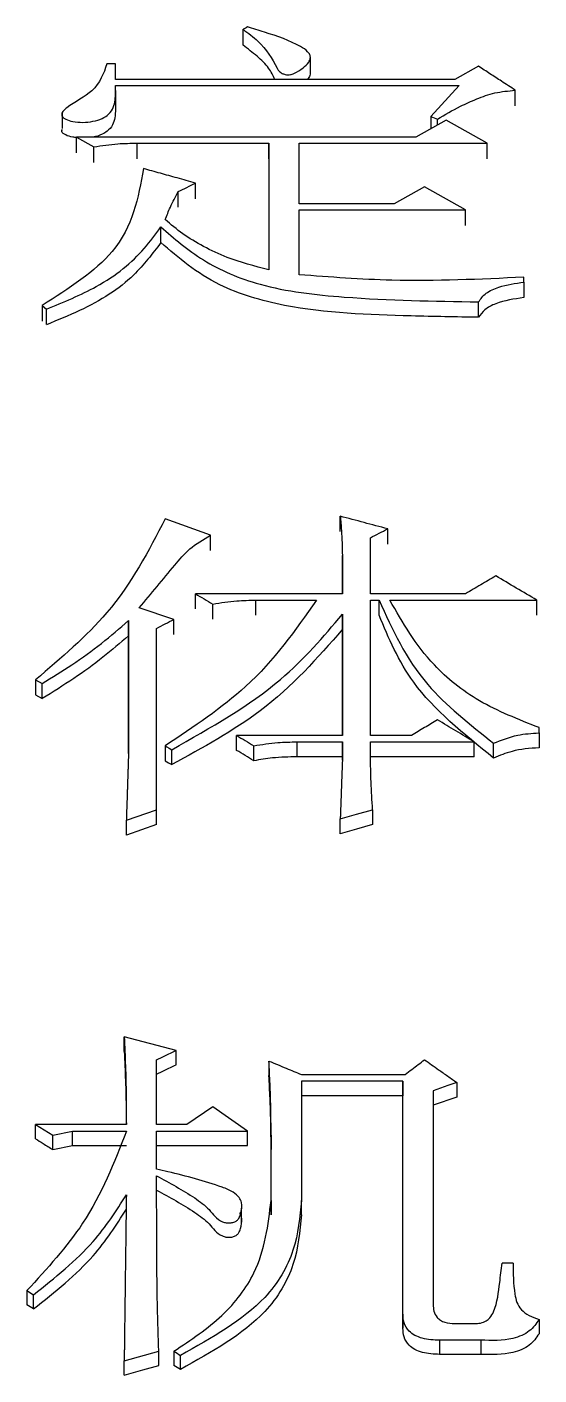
# Model space of a CAD drawing. Header units: millimetres. Extents: x 1890 to 4327, y 775 to 2498.
# Drawn here: x 2449.8 to 2452.36, y 2265.96 to 2272.71 of the extents above; entities that cross this region are included whole.
import ezdxf

# ---------------------------------------------------------------- set-up
doc = ezdxf.new("R2010")
doc.units = ezdxf.units.MM

msp = doc.modelspace()

# ---------------------------------------------------------------- linework, layer by layer
at = {"color": 7, "linetype": 'Continuous', "lineweight": 25}
for p, q in [((2450.2415, 2272.5229), (2450.1982, 2272.5229)), ((2450.2415, 2272.445), (2450.2415, 2272.5229)), ((2451.2169, 2272.479), (2451.2169, 2272.5582)), ((2452.0588, 2272.5109), (2451.9398, 2272.445)), ((2451.9398, 2272.445), (2450.2415, 2272.445)), ((2450.2415, 2272.415), (2451.9615, 2272.415)), ((2450.2427, 2272.31), (2450.2427, 2272.3889)), ((2451.9615, 2272.415), (2451.8208, 2272.2587)), ((2452.2427, 2272.3124), (2452.2427, 2272.391)), ((2449.9738, 2272.2775), (2449.9738, 2272.1986)), ((2451.8966, 2272.2406), (2451.7451, 2272.1561)), ((2451.8208, 2272.2587), (2451.8533, 2272.2466)), ((2451.8208, 2272.2587), (2451.8208, 2272.1983)), ((2451.8533, 2272.2164), (2451.8533, 2272.2466)), ((2452.1021, 2272.1258), (2451.8966, 2272.2406)), ((2450.0468, 2272.1561), (2450.1333, 2272.1077)), ((2451.7451, 2272.1561), (2450.0468, 2272.1561)), ((2450.0468, 2272.0779), (2450.0468, 2272.1561)), ((2450.1333, 2272.0295), (2450.1333, 2272.1077)), ((2450.3497, 2272.1259), (2451.0095, 2272.1259)), ((2450.3497, 2272.0472), (2450.3497, 2272.1259)), ((2451.0095, 2272.1259), (2451.0095, 2271.4916)), ((2451.0095, 2272.0477), (2451.0095, 2272.1259)), ((2451.161, 2272.1259), (2452.1021, 2272.1258)), ((2451.161, 2271.8222), (2451.161, 2272.1259)), ((2452.1021, 2272.0476), (2452.1021, 2272.1258)), ((2450.6417, 2271.8478), (2450.6417, 2271.9258)), ((2451.7884, 2271.9075), (2451.6369, 2271.8222)), ((2451.9939, 2271.7917), (2451.7884, 2271.9075)), ((2450.5552, 2271.8053), (2450.5552, 2271.8832)), ((2451.6369, 2271.8222), (2451.161, 2271.8222)), ((2451.161, 2271.7918), (2451.9939, 2271.7917)), ((2451.161, 2271.467), (2451.161, 2271.7918)), ((2451.9939, 2271.7139), (2451.9939, 2271.7917)), ((2450.4687, 2271.6282), (2450.4687, 2271.7063)), ((2452.286, 2271.4301), (2452.286, 2271.4547)), ((2452.286, 2271.4301), (2452.286, 2271.3523)), ((2449.8737, 2271.3129), (2449.8737, 2271.2353)), ((2449.8737, 2271.3129), (2449.8954, 2271.2944)), ((2449.8954, 2271.2171), (2449.8954, 2271.2944)), ((2452.0588, 2271.2541), (2452.0588, 2271.3314)), ((2450.7174, 2270.1626), (2450.4904, 2270.2451)), ((2451.3665, 2270.1817), (2451.3665, 2270.2578)), ((2450.7174, 2270.0867), (2450.7174, 2270.1626)), ((2451.518, 2269.8694), (2451.518, 2270.1499)), ((2451.6045, 2270.1183), (2451.6045, 2270.1944)), ((2451.3773, 2270.0609), (2451.3773, 2269.8694)), ((2451.3773, 2269.985), (2451.3773, 2270.0609)), ((2451.3773, 2269.8694), (2451.3773, 2269.9849)), ((2451.3773, 2269.8694), (2450.6418, 2269.8694)), ((2450.7283, 2269.7426), (2450.7283, 2269.8182)), ((2450.9446, 2269.8374), (2451.2474, 2269.8374)), ((2450.9446, 2269.7618), (2450.9446, 2269.8374)), ((2451.9939, 2269.8694), (2451.518, 2269.8694)), ((2451.518, 2269.8374), (2451.5613, 2269.8374)), ((2451.518, 2269.1601), (2451.518, 2269.8374)), ((2451.5613, 2269.7618), (2451.5613, 2269.8374)), ((2451.6153, 2269.8374), (2452.3509, 2269.8374)), ((2452.3509, 2269.7618), (2452.3509, 2269.8374)), ((2450.5336, 2269.7413), (2450.3605, 2269.799)), ((2450.5336, 2269.6658), (2450.5336, 2269.7413)), ((2451.3773, 2269.6914), (2451.3773, 2269.767)), ((2451.3773, 2269.7669), (2451.3773, 2269.1601)), ((2450.3064, 2269.7349), (2450.3064, 2269.069)), ((2450.3064, 2269.6594), (2450.3064, 2269.7349)), ((2450.4471, 2268.7881), (2450.4471, 2269.6963)), ((2451.3773, 2269.1601), (2451.3773, 2269.6914)), ((2450.3064, 2269.069), (2450.3064, 2269.6593)), ((2449.8412, 2269.4388), (2449.8737, 2269.4193)), ((2449.8412, 2269.4388), (2449.8412, 2269.3636)), ((2449.8737, 2269.3442), (2449.8737, 2269.4193)), ((2449.8413, 2269.3636), (2449.8737, 2269.3442)), ((2451.3773, 2269.1601), (2450.8473, 2269.1601)), ((2450.8473, 2269.0853), (2450.8473, 2269.1601)), ((2451.7235, 2269.1601), (2451.518, 2269.1601)), ((2452.3617, 2269.1731), (2452.3617, 2269.199)), ((2452.3617, 2269.1731), (2452.3617, 2269.0983)), ((2450.4902, 2269.1081), (2450.4902, 2269.0334)), ((2450.5227, 2269.0139), (2450.5227, 2269.0886)), ((2450.9338, 2269.0333), (2450.9338, 2269.1081)), ((2451.1502, 2269.1276), (2451.3773, 2269.1276)), ((2451.1502, 2269.0528), (2451.1502, 2269.1276)), ((2451.3773, 2269.1276), (2451.3773, 2269.0364)), ((2451.3773, 2269.0528), (2451.3773, 2269.1276)), ((2451.518, 2269.1276), (2452.0372, 2269.1276)), ((2451.518, 2269.056), (2451.518, 2269.1276)), ((2452.0372, 2269.0528), (2452.0372, 2269.1276)), ((2452.1345, 2269.0463), (2452.1345, 2269.1211)), ((2451.3773, 2269.0528), (2451.1502, 2269.0528)), ((2451.3773, 2269.0364), (2451.3773, 2269.0528)), ((2452.0372, 2269.0528), (2451.518, 2269.0528)), ((2450.2956, 2268.7357), (2450.4471, 2268.7881)), ((2450.2956, 2268.6614), (2450.2956, 2268.7357)), ((2450.4471, 2268.7138), (2450.4471, 2268.7881)), ((2451.3665, 2268.668), (2451.3665, 2268.7422)), ((2451.5288, 2268.7881), (2451.5288, 2268.7138)), ((2450.4471, 2268.7138), (2450.2956, 2268.6614)), ((2450.5444, 2267.5831), (2450.2848, 2267.6502)), ((2450.2848, 2267.5774), (2450.2848, 2267.6502)), ((2450.5444, 2267.5103), (2450.5444, 2267.5831)), ((2450.4471, 2267.2122), (2450.4471, 2267.536)), ((2451.0096, 2267.5293), (2451.0096, 2267.4566)), ((2451.1718, 2267.462), (2451.6911, 2267.462)), ((2451.1718, 2267.4283), (2451.1718, 2266.8317)), ((2451.6802, 2267.4283), (2451.1718, 2267.4283)), ((2451.6803, 2266.2627), (2451.6802, 2267.4283)), ((2451.6802, 2267.4283), (2451.6802, 2267.3557)), ((2451.8317, 2267.3811), (2451.8317, 2266.3109)), ((2451.9507, 2267.4215), (2451.9507, 2267.349)), ((2451.6802, 2267.3557), (2451.1718, 2267.3557)), ((2451.6803, 2266.1916), (2451.6802, 2267.3557)), ((2451.9507, 2267.349), (2451.8317, 2267.3086)), ((2450.7283, 2267.3001), (2450.5985, 2267.2122)), ((2450.9014, 2267.1783), (2450.7283, 2267.3001)), ((2449.8413, 2267.2122), (2449.9278, 2267.158)), ((2450.2956, 2267.2122), (2449.8413, 2267.2122)), ((2449.8413, 2267.1399), (2449.8413, 2267.2122)), ((2449.9278, 2267.158), (2450.0252, 2267.1783)), ((2450.0252, 2267.1783), (2450.2956, 2267.1783)), ((2450.0252, 2267.1061), (2450.0252, 2267.1783)), ((2450.5985, 2267.2122), (2450.4471, 2267.2122)), ((2450.4471, 2267.1783), (2450.9014, 2267.1783)), ((2450.4471, 2266.9883), (2450.4471, 2267.1783)), ((2450.9014, 2267.1061), (2450.9014, 2267.1783)), ((2449.9278, 2267.0858), (2449.9278, 2267.158)), ((2451.0204, 2266.8317), (2451.0204, 2267.158)), ((2451.0204, 2267.158), (2451.0204, 2267.0858)), ((2449.9278, 2267.0858), (2450.0252, 2267.1061)), ((2450.0252, 2267.1061), (2450.2956, 2267.1061)), ((2450.4471, 2267.1061), (2450.9014, 2267.1061)), ((2451.0204, 2266.7599), (2451.0204, 2267.0858)), ((2450.8721, 2266.7204), (2450.8721, 2266.7929)), ((2451.0204, 2266.8317), (2451.0204, 2266.7599)), ((2451.1718, 2266.7599), (2451.1718, 2266.8317)), ((2452.2319, 2266.5171), (2452.1778, 2266.5171)), ((2449.7981, 2266.3797), (2449.8305, 2266.3591)), ((2449.7981, 2266.3797), (2449.7981, 2266.3085)), ((2449.8305, 2266.288), (2449.7981, 2266.3085)), ((2449.8305, 2266.288), (2449.8305, 2266.3591)), ((2451.6803, 2266.2627), (2451.6803, 2266.1916)), ((2452.3618, 2266.2351), (2452.3618, 2266.1641)), ((2451.9399, 2266.2144), (2452.0372, 2266.2144)), ((2452.0697, 2266.1315), (2451.8641, 2266.1315)), ((2451.8641, 2266.1315), (2451.8641, 2266.0607)), ((2452.0697, 2266.1315), (2452.0697, 2266.0607)), ((2450.2848, 2266.0278), (2450.4579, 2266.0763)), ((2450.2848, 2265.9571), (2450.2848, 2266.0278)), ((2450.4579, 2266.0055), (2450.4579, 2266.0763)), ((2450.5661, 2265.9848), (2450.5661, 2266.0555)), ((2452.0697, 2266.0607), (2451.8641, 2266.0607)), ((2450.5661, 2265.9848), (2450.5336, 2266.0055))]:
    msp.add_line(p, q, dxfattribs=at)
at = {"color": 7, "linetype": 'Continuous', "lineweight": 25, "flags": 128}
for points in [[(2450.9014, 2272.7079), (2450.8949, 2272.7043), (2450.8884, 2272.7007), (2450.8798, 2272.696)], [(2450.8798, 2272.6166), (2450.8798, 2272.6444), (2450.8798, 2272.6702), (2450.8798, 2272.696)], [(2450.6418, 2269.7937), (2450.6418, 2269.8126), (2450.6418, 2269.8315), (2450.6418, 2269.8694)], [(2450.4903, 2269.1081), (2450.4985, 2269.1032), (2450.5106, 2269.0959), (2450.5227, 2269.0886)], [(2450.4903, 2269.0334), (2450.4985, 2269.0285), (2450.5067, 2269.0235), (2450.5227, 2269.0139)], [(2451.3665, 2268.7422), (2451.4477, 2268.7652), (2451.5288, 2268.7881)], [(2451.5288, 2268.7138), (2451.4477, 2268.6909), (2451.3665, 2268.668)], [(2451.9507, 2267.4215), (2451.9058, 2267.4063), (2451.8688, 2267.3937), (2451.8317, 2267.3811)], [(2450.5336, 2266.0763), (2450.5417, 2266.0711), (2450.5498, 2266.0659), (2450.558, 2266.0607), (2450.5661, 2266.0555)], [(2450.5336, 2266.0763), (2450.5336, 2266.0453), (2450.5336, 2266.0254), (2450.5336, 2266.0055)], [(2450.2848, 2265.9571), (2450.3313, 2265.9701), (2450.3778, 2265.9831), (2450.4579, 2266.0055)]]:
    msp.add_lwpolyline(points, dxfattribs=at)
at = {"color": 7, "linetype": 'Continuous', "lineweight": 25}
for points, knots in [([(2450.8798, 2272.696), (2450.9057, 2272.6768), (2450.9827, 2272.6196), (2451.0295, 2272.5446), (2451.0577, 2272.487), (2451.0732, 2272.4761), (2451.0893, 2272.4699), (2451.1039, 2272.4678), (2451.1192, 2272.4692), (2451.1477, 2272.4793), (2451.1791, 2272.5006), (2451.2083, 2272.5269), (2451.218, 2272.5504), (2451.216, 2272.569), (2451.2002, 2272.5896), (2451.1309, 2272.6341), (2451.023, 2272.6711), (2450.93, 2272.6992), (2450.9014, 2272.7079)], [0, 0, 0, 0, 0.115812, 0.344661, 0.368828, 0.393191, 0.409898, 0.422378, 0.434924, 0.453159, 0.514674, 0.56658, 0.599651, 0.625811, 0.651928, 0.703899, 0.908913, 1, 1, 1, 1]), ([(2451.0388, 2272.445), (2451.03, 2272.4642), (2451.0108, 2272.5057), (2450.9511, 2272.562), (2450.9037, 2272.5983), (2450.8798, 2272.6166)], [0, 0, 0, 0, 0.29834, 0.645894, 1, 1, 1, 1]), ([(2450.1982, 2272.5229), (2450.1818, 2272.475), (2450.152, 2272.3885), (2450.0274, 2272.3281), (2449.976, 2272.2856), (2449.969, 2272.2666), (2449.9787, 2272.2532), (2449.997, 2272.2425), (2450.0301, 2272.2325), (2450.0779, 2272.2287), (2450.1287, 2272.234), (2450.1755, 2272.247), (2450.2255, 2272.2814), (2450.243, 2272.3422), (2450.242, 2272.3908), (2450.2415, 2272.415)], [0, 0, 0, 0, 0.230315, 0.416653, 0.453363, 0.487574, 0.504133, 0.522235, 0.561764, 0.612067, 0.663426, 0.714082, 0.762172, 0.881162, 1, 1, 1, 1]), ([(2452.2427, 2272.391), (2452.2197, 2272.406), (2452.1775, 2272.4336), (2452.1162, 2272.4735), (2452.0779, 2272.4984), (2452.0588, 2272.5109)], [0, 0, 0, 0, 0.375947, 0.687973, 1, 1, 1, 1]), ([(2451.216, 2272.4785), (2451.216, 2272.4738), (2451.216, 2272.462), (2451.2072, 2272.4514), (2451.2019, 2272.445)], [0, 0, 0, 0, 0.4024665, 1, 1, 1, 1]), ([(2451.8533, 2272.2466), (2451.8908, 2272.2686), (2451.9529, 2272.305), (2452.0496, 2272.3484), (2452.1392, 2272.3814), (2452.208, 2272.3877), (2452.2427, 2272.391)], [0, 0, 0, 0, 0.334836, 0.553745, 0.775373, 1, 1, 1, 1]), ([(2450.2406, 2272.3095), (2450.2408, 2272.294), (2450.2411, 2272.2543), (2450.2255, 2272.2022), (2450.1754, 2272.1687), (2450.1436, 2272.1579), (2450.1252, 2272.1562), (2450.1236, 2272.1561)], [0, 0, 0, 0, 0.25392, 0.65271, 0.81396, 0.983894, 1, 1, 1, 1]), ([(2450.0468, 2272.1542), (2450.0402, 2272.1545), (2450.0205, 2272.1557), (2449.9968, 2272.1638), (2449.979, 2272.1743), (2449.9705, 2272.1845), (2449.9737, 2272.1914), (2449.9752, 2272.1949)], [0, 0, 0, 0, 0.176499, 0.533205, 0.696493, 0.845795, 1, 1, 1, 1]), ([(2450.1333, 2272.1077), (2450.1731, 2272.1137), (2450.2442, 2272.1245), (2450.3174, 2272.1254), (2450.3497, 2272.1259)], [0, 0, 0, 0, 0.558835, 1, 1, 1, 1]), ([(2450.3821, 2271.9987), (2450.355, 2271.8528), (2450.306, 2271.5885), (2450.0075, 2271.3982), (2449.8737, 2271.3129)], [0, 0, 0, 0, 0.551895, 1, 1, 1, 1]), ([(2450.6417, 2271.9258), (2450.6111, 2271.9344), (2450.5525, 2271.9508), (2450.4659, 2271.9751), (2450.41, 2271.9908), (2450.3821, 2271.9987)], [0, 0, 0, 0, 0.354383, 0.677192, 1, 1, 1, 1]), ([(2450.5552, 2271.8832), (2450.5696, 2271.8903), (2450.5985, 2271.9045), (2450.6273, 2271.9187), (2450.6417, 2271.9258)], [0, 0, 0, 0, 0.499998, 1, 1, 1, 1]), ([(2450.4903, 2271.7429), (2450.4984, 2271.7639), (2450.5115, 2271.7981), (2450.5349, 2271.8446), (2450.5484, 2271.8703), (2450.5552, 2271.8832)], [0, 0, 0, 0, 0.443144, 0.721519, 1, 1, 1, 1]), ([(2449.8954, 2271.2944), (2449.9817, 2271.33), (2450.1228, 2271.3882), (2450.2843, 2271.4948), (2450.3885, 2271.5975), (2450.4421, 2271.6701), (2450.4687, 2271.7063)], [0, 0, 0, 0, 0.347372, 0.56793, 0.785018, 1, 1, 1, 1]), ([(2450.4687, 2271.7063), (2450.5348, 2271.6485), (2450.6676, 2271.5322), (2450.9828, 2271.3954), (2451.4668, 2271.3409), (2451.835, 2271.335), (2452.0588, 2271.3314)], [0, 0, 0, 0, 0.1896226, 0.3813011, 0.6238123, 1, 1, 1, 1]), ([(2451.0095, 2271.4916), (2450.938, 2271.5102), (2450.8209, 2271.5407), (2450.681, 2271.6071), (2450.5758, 2271.6704), (2450.5187, 2271.7188), (2450.4903, 2271.7429)], [0, 0, 0, 0, 0.34637, 0.567178, 0.784978, 1, 1, 1, 1]), ([(2450.4687, 2271.6282), (2450.4265, 2271.5724), (2450.3567, 2271.4799), (2450.2142, 2271.3658), (2450.0628, 2271.2852), (2449.9514, 2271.2397), (2449.8954, 2271.2168)], [0, 0, 0, 0, 0.332711, 0.551426, 0.774321, 1, 1, 1, 1]), ([(2452.0588, 2271.2538), (2451.9466, 2271.2559), (2451.6218, 2271.2619), (2451.1706, 2271.2778), (2450.719, 2271.4118), (2450.5577, 2271.5512), (2450.4687, 2271.6282)], [0, 0, 0, 0, 0.188584, 0.546058, 0.749485, 1, 1, 1, 1]), ([(2452.286, 2271.4547), (2452.0655, 2271.4444), (2451.6895, 2271.427), (2451.3156, 2271.4553), (2451.161, 2271.467)], [0, 0, 0, 0, 0.586461, 1, 1, 1, 1]), ([(2452.0588, 2271.3314), (2452.07, 2271.3464), (2452.0927, 2271.377), (2452.1737, 2271.4143), (2452.2431, 2271.424), (2452.286, 2271.4301)], [0, 0, 0, 0, 0.268929, 0.548046, 1, 1, 1, 1]), ([(2452.286, 2271.3523), (2452.237, 2271.3453), (2452.1638, 2271.3348), (2452.0875, 2271.2942), (2452.0681, 2271.2669), (2452.0588, 2271.2538)], [0, 0, 0, 0, 0.513331, 0.76592, 1, 1, 1, 1]), ([(2450.4904, 2270.2451), (2450.4069, 2270.0837), (2450.2566, 2269.7933), (2449.969, 2269.5478), (2449.8412, 2269.4388)], [0, 0, 0, 0, 0.555605, 1, 1, 1, 1]), ([(2451.3665, 2270.2578), (2451.3686, 2270.2341), (2451.3725, 2270.1895), (2451.3757, 2270.1238), (2451.3768, 2270.0818), (2451.3773, 2270.0609)], [0, 0, 0, 0, 0.362394, 0.681159, 1, 1, 1, 1]), ([(2451.6045, 2270.1944), (2451.5648, 2270.2049), (2451.4855, 2270.2261), (2451.4062, 2270.2472), (2451.3665, 2270.2578)], [0, 0, 0, 0, 0.5, 1, 1, 1, 1]), ([(2450.3605, 2269.799), (2450.4197, 2269.8698), (2450.5023, 2269.9686), (2450.6076, 2270.0974), (2450.6807, 2270.1408), (2450.7174, 2270.1626)], [0, 0, 0, 0, 0.557651, 0.777477, 1, 1, 1, 1]), ([(2451.518, 2270.1499), (2451.5324, 2270.1573), (2451.5612, 2270.1721), (2451.5901, 2270.187), (2451.6045, 2270.1944)], [0, 0, 0, 0, 0.499999, 1, 1, 1, 1]), ([(2452.1454, 2269.9588), (2452.1201, 2269.9439), (2452.0696, 2269.9141), (2452.0192, 2269.8843), (2451.9939, 2269.8694)], [0, 0, 0, 0, 0.499998, 1, 1, 1, 1]), ([(2452.3509, 2269.8374), (2452.3166, 2269.8576), (2452.2481, 2269.8982), (2452.1796, 2269.9386), (2452.1454, 2269.9588)], [0, 0, 0, 0, 0.5, 1, 1, 1, 1]), ([(2451.2474, 2269.8374), (2451.1424, 2269.6872), (2450.953, 2269.4164), (2450.6329, 2269.2032), (2450.4902, 2269.1081)], [0, 0, 0, 0, 0.554256, 1, 1, 1, 1]), ([(2450.6418, 2269.8694), (2450.6562, 2269.8609), (2450.685, 2269.8438), (2450.7139, 2269.8267), (2450.7283, 2269.8182)], [0, 0, 0, 0, 0.499998, 1, 1, 1, 1]), ([(2450.7283, 2269.8182), (2450.7681, 2269.8246), (2450.8392, 2269.8359), (2450.9124, 2269.837), (2450.9446, 2269.8374)], [0, 0, 0, 0, 0.558835, 1, 1, 1, 1]), ([(2451.5613, 2269.8374), (2451.6271, 2269.6913), (2451.7458, 2269.4278), (2452.0147, 2269.2156), (2452.1345, 2269.1211)], [0, 0, 0, 0, 0.554476, 1, 1, 1, 1]), ([(2452.3617, 2269.199), (2452.258, 2269.2403), (2452.0528, 2269.3219), (2451.7837, 2269.5415), (2451.6788, 2269.7258), (2451.6153, 2269.8374)], [0, 0, 0, 0, 0.286997, 0.568308, 1, 1, 1, 1]), ([(2450.4471, 2269.6963), (2450.4615, 2269.7038), (2450.4903, 2269.7188), (2450.5192, 2269.7338), (2450.5336, 2269.7413)], [0, 0, 0, 0, 0.499999, 1, 1, 1, 1]), ([(2450.5227, 2269.0886), (2450.7177, 2269.199), (2451.0629, 2269.3944), (2451.282, 2269.654), (2451.3773, 2269.7669)], [0, 0, 0, 0, 0.565165, 1, 1, 1, 1]), ([(2452.1345, 2269.0463), (2451.9847, 2269.1678), (2451.7193, 2269.383), (2451.6092, 2269.6469), (2451.5613, 2269.7617)], [0, 0, 0, 0, 0.564733, 1, 1, 1, 1]), ([(2449.8737, 2269.4193), (2449.9242, 2269.4506), (2450.0279, 2269.5149), (2450.1737, 2269.6199), (2450.2621, 2269.6965), (2450.3064, 2269.7349)], [0, 0, 0, 0, 0.321149, 0.659611, 1, 1, 1, 1]), ([(2451.3773, 2269.6914), (2451.2525, 2269.5483), (2451.0272, 2269.2901), (2450.6783, 2269.0991), (2450.5227, 2269.0139)], [0, 0, 0, 0, 0.554008, 1, 1, 1, 1]), ([(2450.3064, 2269.6593), (2450.2646, 2269.6231), (2450.1788, 2269.5486), (2450.0336, 2269.4435), (2449.9271, 2269.3774), (2449.8737, 2269.3442)], [0, 0, 0, 0, 0.321411, 0.659849, 1, 1, 1, 1]), ([(2451.8533, 2269.238), (2451.8317, 2269.225), (2451.7884, 2269.1991), (2451.7451, 2269.1731), (2451.7235, 2269.1601)], [0, 0, 0, 0, 0.499998, 1, 1, 1, 1]), ([(2452.0372, 2269.1276), (2452.0066, 2269.146), (2451.9453, 2269.1828), (2451.884, 2269.2196), (2451.8533, 2269.238)], [0, 0, 0, 0, 0.5, 1, 1, 1, 1]), ([(2450.8473, 2269.1601), (2450.8617, 2269.1514), (2450.8906, 2269.1341), (2450.9194, 2269.1167), (2450.9338, 2269.1081)], [0, 0, 0, 0, 0.499998, 1, 1, 1, 1]), ([(2452.1345, 2269.1211), (2452.1735, 2269.1368), (2452.2439, 2269.1651), (2452.3254, 2269.1706), (2452.3617, 2269.1731)], [0, 0, 0, 0, 0.554344, 1, 1, 1, 1]), ([(2450.3064, 2269.069), (2450.3064, 2269.0672), (2450.3063, 2269.0635), (2450.3061, 2269.058), (2450.3059, 2269.0525), (2450.3057, 2269.047), (2450.3055, 2269.0415), (2450.3054, 2269.036), (2450.3052, 2269.0305), (2450.305, 2269.025), (2450.3048, 2269.0195), (2450.3046, 2269.014), (2450.3045, 2269.0085), (2450.3043, 2269.0029), (2450.3041, 2268.9974), (2450.3039, 2268.9919), (2450.3037, 2268.9864), (2450.3036, 2268.9809), (2450.3034, 2268.9763), (2450.3033, 2268.9717), (2450.3031, 2268.9671), (2450.3029, 2268.9616), (2450.3028, 2268.9561), (2450.3026, 2268.9506), (2450.3024, 2268.9451), (2450.3022, 2268.9395), (2450.302, 2268.934), (2450.3019, 2268.9294), (2450.3017, 2268.9248), (2450.3016, 2268.9202), (2450.3014, 2268.9147), (2450.3012, 2268.9092), (2450.301, 2268.9037), (2450.3009, 2268.8981), (2450.3007, 2268.8926), (2450.3005, 2268.8871), (2450.3004, 2268.8825), (2450.3002, 2268.8779), (2450.3001, 2268.8733), (2450.2999, 2268.8678), (2450.2995, 2268.8567), (2450.2983, 2268.818), (2450.2969, 2268.7758), (2450.2958, 2268.741), (2450.2956, 2268.7357)], [0, 0, 0, 0, 0.016565, 0.03313, 0.049695, 0.066259, 0.082824, 0.099389, 0.115954, 0.132519, 0.149084, 0.165648, 0.182213, 0.198778, 0.215343, 0.231908, 0.248473, 0.265037, 0.281602, 0.289885, 0.306449, 0.323014, 0.339579, 0.356144, 0.372709, 0.389274, 0.405838, 0.422403, 0.430686, 0.447251, 0.463815, 0.48038, 0.496945, 0.51351, 0.530075, 0.54664, 0.563204, 0.571487, 0.588052, 0.604616, 0.621181, 0.687441, 0.952478, 1, 1, 1, 1]), ([(2450.9338, 2269.0333), (2450.9194, 2269.042), (2450.8906, 2269.0593), (2450.8617, 2269.0767), (2450.8473, 2269.0853)], [0, 0, 0, 0, 0.500002, 1, 1, 1, 1]), ([(2450.9338, 2269.1081), (2450.9736, 2269.1145), (2451.0447, 2269.1261), (2451.1179, 2269.1271), (2451.1502, 2269.1276)], [0, 0, 0, 0, 0.558835, 1, 1, 1, 1]), ([(2452.3617, 2269.0983), (2452.3154, 2269.0948), (2452.2335, 2269.0886), (2452.1645, 2269.0591), (2452.1345, 2269.0463)], [0, 0, 0, 0, 0.565376, 1, 1, 1, 1]), ([(2451.1502, 2269.0528), (2451.1091, 2269.0521), (2451.0359, 2269.0507), (2450.965, 2269.0386), (2450.9338, 2269.0333)], [0, 0, 0, 0, 0.561085, 1, 1, 1, 1]), ([(2451.3773, 2269.0364), (2451.3759, 2268.9974), (2451.3744, 2268.956), (2451.3728, 2268.912), (2451.3724, 2268.9022), (2451.372, 2268.8924), (2451.3717, 2268.8826), (2451.3714, 2268.8753), (2451.371, 2268.8655), (2451.3707, 2268.8557), (2451.3703, 2268.8459), (2451.3701, 2268.8386), (2451.3697, 2268.8288), (2451.3694, 2268.8202), (2451.3691, 2268.8129), (2451.3689, 2268.808), (2451.3688, 2268.8031), (2451.3686, 2268.7982), (2451.3684, 2268.7945), (2451.3683, 2268.7908), (2451.3681, 2268.7859), (2451.368, 2268.781), (2451.3678, 2268.7761), (2451.3676, 2268.7725), (2451.3675, 2268.7676), (2451.3673, 2268.7627), (2451.3671, 2268.7578), (2451.367, 2268.7541), (2451.3668, 2268.7489), (2451.3666, 2268.7449), (2451.3665, 2268.7422)], [0, 0, 0, 0, 0.3988892, 0.4238198, 0.4487503, 0.4986114, 0.523542, 0.5484726, 0.5734031, 0.6232642, 0.6481948, 0.6731253, 0.6980559, 0.747917, 0.7603823, 0.7728476, 0.7977781, 0.8102434, 0.8227087, 0.835174, 0.8476393, 0.8725698, 0.8850351, 0.8975004, 0.9099657, 0.9348962, 0.9473615, 0.9598268, 0.972292, 1, 1, 1, 1]), ([(2451.5288, 2268.7881), (2451.5272, 2268.8113), (2451.524, 2268.8576), (2451.5195, 2268.9469), (2451.5186, 2269.013), (2451.518, 2269.056)], [0, 0, 0, 0, 0.258773, 0.517554, 1, 1, 1, 1]), ([(2450.2848, 2267.6502), (2450.2871, 2267.6016), (2450.2918, 2267.5046), (2450.2948, 2267.3585), (2450.2953, 2267.261), (2450.2956, 2267.2122)], [0, 0, 0, 0, 0.334125, 0.667044, 1, 1, 1, 1]), ([(2450.4471, 2267.536), (2450.4607, 2267.5426), (2450.4837, 2267.5537), (2450.5162, 2267.5694), (2450.535, 2267.5785), (2450.5444, 2267.5831)], [0, 0, 0, 0, 0.419956, 0.7099794, 1, 1, 1, 1]), ([(2450.2848, 2267.5774), (2450.2871, 2267.5288), (2450.2918, 2267.4318), (2450.2944, 2267.31), (2450.2949, 2267.2368), (2450.295, 2267.2122)], [0, 0, 0, 0, 0.400506, 0.798788, 1, 1, 1, 1]), ([(2451.0204, 2267.158), (2451.02, 2267.2055), (2451.0193, 2267.2914), (2451.0153, 2267.4151), (2451.0115, 2267.4912), (2451.0096, 2267.5293)], [0, 0, 0, 0, 0.382976, 0.691466, 1, 1, 1, 1]), ([(2451.0096, 2267.5293), (2451.024, 2267.5233), (2451.0528, 2267.5114), (2451.1069, 2267.4889), (2451.1466, 2267.4725), (2451.1718, 2267.462)], [0, 0, 0, 0, 0.266473, 0.532946, 1, 1, 1, 1]), ([(2451.6911, 2267.462), (2451.7023, 2267.4706), (2451.7242, 2267.4872), (2451.7567, 2267.5119), (2451.7778, 2267.528), (2451.7884, 2267.536)], [0, 0, 0, 0, 0.34784, 0.673919, 1, 1, 1, 1]), ([(2451.7884, 2267.536), (2451.8119, 2267.5194), (2451.8507, 2267.4921), (2451.9048, 2267.4539), (2451.9354, 2267.4323), (2451.9507, 2267.4215)], [0, 0, 0, 0, 0.434497, 0.717248, 1, 1, 1, 1]), ([(2450.4471, 2267.4633), (2450.4607, 2267.4699), (2450.4837, 2267.481), (2450.5162, 2267.4967), (2450.535, 2267.5058), (2450.5444, 2267.5103)], [0, 0, 0, 0, 0.420135, 0.710066, 1, 1, 1, 1]), ([(2451.0204, 2267.0858), (2451.02, 2267.1333), (2451.0193, 2267.2191), (2451.0153, 2267.3427), (2451.0115, 2267.4186), (2451.0096, 2267.4566)], [0, 0, 0, 0, 0.383474, 0.691715, 1, 1, 1, 1]), ([(2450.2956, 2267.1783), (2450.2349, 2267.021), (2450.1259, 2266.7385), (2449.8987, 2266.4899), (2449.7981, 2266.3797)], [0, 0, 0, 0, 0.556811, 1, 1, 1, 1]), ([(2449.8413, 2267.1399), (2449.8537, 2267.1322), (2449.8743, 2267.1193), (2449.9031, 2267.1013), (2449.9196, 2267.091), (2449.9278, 2267.0858)], [0, 0, 0, 0, 0.428611, 0.714305, 1, 1, 1, 1]), ([(2450.4471, 2266.9543), (2450.5128, 2266.9189), (2450.6076, 2266.8676), (2450.7145, 2266.789), (2450.7487, 2266.7328), (2450.7953, 2266.7187), (2450.815, 2266.7181), (2450.8341, 2266.7218), (2450.8493, 2266.7299), (2450.8617, 2266.744), (2450.8712, 2266.7747), (2450.8783, 2266.811), (2450.861, 2266.849), (2450.8286, 2266.8771), (2450.7091, 2266.9246), (2450.5775, 2266.9576), (2450.466, 2266.9839), (2450.4471, 2266.9883)], [0, 0, 0, 0, 0.209542, 0.302718, 0.395823, 0.412031, 0.428214, 0.444989, 0.461063, 0.475111, 0.504204, 0.574217, 0.604801, 0.646447, 0.701904, 0.949434, 1, 1, 1, 1]), ([(2450.4579, 2266.0763), (2450.4576, 2266.0848), (2450.4571, 2266.1018), (2450.4564, 2266.1231), (2450.4559, 2266.1402), (2450.4555, 2266.1529), (2450.4551, 2266.1657), (2450.4547, 2266.1785), (2450.4543, 2266.1912), (2450.4538, 2266.2083), (2450.4532, 2266.2295), (2450.4525, 2266.255), (2450.4519, 2266.2805), (2450.4512, 2266.306), (2450.4507, 2266.3315), (2450.4502, 2266.3569), (2450.4496, 2266.3909), (2450.4484, 2266.4841), (2450.4481, 2266.5856), (2450.4478, 2266.6742), (2450.4477, 2266.6994), (2450.4477, 2266.7121), (2450.4476, 2266.7289), (2450.4476, 2266.7458), (2450.4475, 2266.7626), (2450.4475, 2266.7753), (2450.4474, 2266.7879), (2450.4474, 2266.8005), (2450.4474, 2266.8131), (2450.4474, 2266.8257), (2450.4473, 2266.8384), (2450.4473, 2266.851), (2450.4473, 2266.8615), (2450.4473, 2266.8699), (2450.4472, 2266.8762), (2450.4472, 2266.8825), (2450.4472, 2266.8888), (2450.4472, 2266.8951), (2450.4472, 2266.9014), (2450.4472, 2266.9098), (2450.4471, 2266.9182), (2450.4471, 2266.9266), (2450.4471, 2266.9329), (2450.4471, 2266.9392), (2450.4471, 2266.9463), (2450.4471, 2266.9514), (2450.4471, 2266.9543)], [0, 0, 0, 0, 0.028899, 0.057798, 0.072248, 0.086697, 0.101147, 0.115596, 0.130046, 0.144495, 0.173394, 0.202293, 0.231192, 0.260091, 0.28899, 0.317889, 0.346789, 0.404587, 0.63578, 0.693578, 0.708028, 0.722478, 0.736927, 0.765826, 0.780276, 0.794725, 0.809175, 0.823624, 0.838074, 0.852523, 0.866973, 0.881422, 0.895872, 0.903096, 0.910321, 0.917546, 0.924771, 0.931996, 0.93922, 0.946445, 0.960895, 0.968119, 0.975344, 0.982569, 0.989794, 1, 1, 1, 1]), ([(2449.8305, 2266.3591), (2449.9379, 2266.4446), (2450.1282, 2266.5962), (2450.2448, 2266.7792), (2450.2956, 2266.859)], [0, 0, 0, 0, 0.564151, 1, 1, 1, 1]), ([(2450.2956, 2266.859), (2450.2943, 2266.7571), (2450.2928, 2266.6488), (2450.2913, 2266.5336), (2450.2909, 2266.508), (2450.2906, 2266.4823), (2450.2903, 2266.4567), (2450.2899, 2266.4311), (2450.2896, 2266.4054), (2450.2893, 2266.3797), (2450.2889, 2266.3541), (2450.2886, 2266.3284), (2450.2883, 2266.3026), (2450.288, 2266.2769), (2450.2877, 2266.2512), (2450.2872, 2266.219), (2450.2869, 2266.1933), (2450.2866, 2266.1675), (2450.2863, 2266.1417), (2450.2859, 2266.1159), (2450.2856, 2266.0901), (2450.2854, 2266.074), (2450.2852, 2266.0587), (2450.285, 2266.0444), (2450.2849, 2266.0334), (2450.2848, 2266.0278)], [0, 0, 0, 0, 0.37025, 0.393391, 0.416531, 0.462812, 0.485953, 0.509093, 0.555374, 0.578515, 0.601655, 0.647937, 0.671077, 0.694218, 0.740499, 0.763639, 0.80992, 0.833061, 0.856201, 0.902482, 0.925623, 0.948764, 0.960334, 0.980167, 1, 1, 1, 1]), ([(2450.4471, 2266.8824), (2450.5128, 2266.847), (2450.6075, 2266.7959), (2450.7142, 2266.7174), (2450.7482, 2266.662), (2450.7941, 2266.6473), (2450.8138, 2266.6464), (2450.8329, 2266.6499), (2450.8485, 2266.6576), (2450.8611, 2266.6714), (2450.8708, 2266.6995), (2450.8747, 2266.7326), (2450.8715, 2266.7607), (2450.8638, 2266.7689), (2450.8635, 2266.7692)], [0, 0, 0, 0, 0.350045, 0.504704, 0.659256, 0.686265, 0.713234, 0.741261, 0.768308, 0.791944, 0.838677, 0.940849, 0.997309, 1, 1, 1, 1]), ([(2449.8305, 2266.288), (2449.9379, 2266.3734), (2450.1282, 2266.5247), (2450.2448, 2266.7075), (2450.2956, 2266.7872)], [0, 0, 0, 0, 0.56421, 1, 1, 1, 1]), ([(2450.5336, 2266.0763), (2450.6188, 2266.1332), (2450.787, 2266.2457), (2450.9813, 2266.5047), (2451.0056, 2266.7082), (2451.0204, 2266.8317)], [0, 0, 0, 0, 0.287344, 0.567754, 1, 1, 1, 1]), ([(2451.1718, 2266.8317), (2451.1644, 2266.7478), (2451.1495, 2266.5791), (2450.9777, 2266.2854), (2450.7233, 2266.1433), (2450.5661, 2266.0555)], [0, 0, 0, 0, 0.274101, 0.551296, 1, 1, 1, 1]), ([(2451.1718, 2266.7599), (2451.1644, 2266.6762), (2451.1494, 2266.5077), (2450.9776, 2266.2142), (2450.7233, 2266.0724), (2450.5661, 2265.9848)], [0, 0, 0, 0, 0.274008, 0.551158, 1, 1, 1, 1]), ([(2452.0372, 2266.2144), (2452.048, 2266.2149), (2452.0695, 2266.216), (2452.0972, 2266.2267), (2452.1204, 2266.2463), (2452.1535, 2266.3101), (2452.1619, 2266.4037), (2452.1733, 2266.4848), (2452.1778, 2266.5171)], [0, 0, 0, 0, 0.06555, 0.131385, 0.187199, 0.284615, 0.7156, 1, 1, 1, 1]), ([(2452.2319, 2266.5171), (2452.2321, 2266.4658), (2452.2323, 2266.3879), (2452.2561, 2266.2931), (2452.3112, 2266.2537), (2452.3448, 2266.2413), (2452.3618, 2266.2351)], [0, 0, 0, 0, 0.492388, 0.748171, 0.872567, 1, 1, 1, 1]), ([(2451.8317, 2266.3109), (2451.8322, 2266.2997), (2451.8334, 2266.2771), (2451.8468, 2266.2493), (2451.8674, 2266.2304), (2451.897, 2266.217), (2451.9229, 2266.2154), (2451.9399, 2266.2144)], [0, 0, 0, 0, 0.24079, 0.483382, 0.613891, 0.747761, 1, 1, 1, 1]), ([(2451.8641, 2266.1315), (2451.8345, 2266.1327), (2451.7765, 2266.135), (2451.7092, 2266.1708), (2451.6832, 2266.2182), (2451.6812, 2266.2479), (2451.6803, 2266.2627)], [0, 0, 0, 0, 0.294497, 0.575733, 0.789018, 1, 1, 1, 1]), ([(2452.3618, 2266.2351), (2452.3478, 2266.2146), (2452.3197, 2266.1732), (2452.2125, 2266.1273), (2452.1245, 2266.1299), (2452.0697, 2266.1315)], [0, 0, 0, 0, 0.2689236, 0.5440594, 1, 1, 1, 1]), ([(2451.8641, 2266.0607), (2451.8345, 2266.0618), (2451.7766, 2266.0641), (2451.7092, 2266.0998), (2451.6832, 2266.1472), (2451.6812, 2266.1769), (2451.6803, 2266.1916)], [0, 0, 0, 0, 0.29468, 0.575963, 0.789151, 1, 1, 1, 1]), ([(2452.3618, 2266.1641), (2452.3478, 2266.1437), (2452.3196, 2266.1022), (2452.2125, 2266.0565), (2452.1245, 2266.0591), (2452.0697, 2266.0607)], [0, 0, 0, 0, 0.268765, 0.5438974, 1, 1, 1, 1])]:
    msp.add_open_spline(points, degree=3, knots=knots, dxfattribs=at)

doc.saveas('drawing.dxf')
